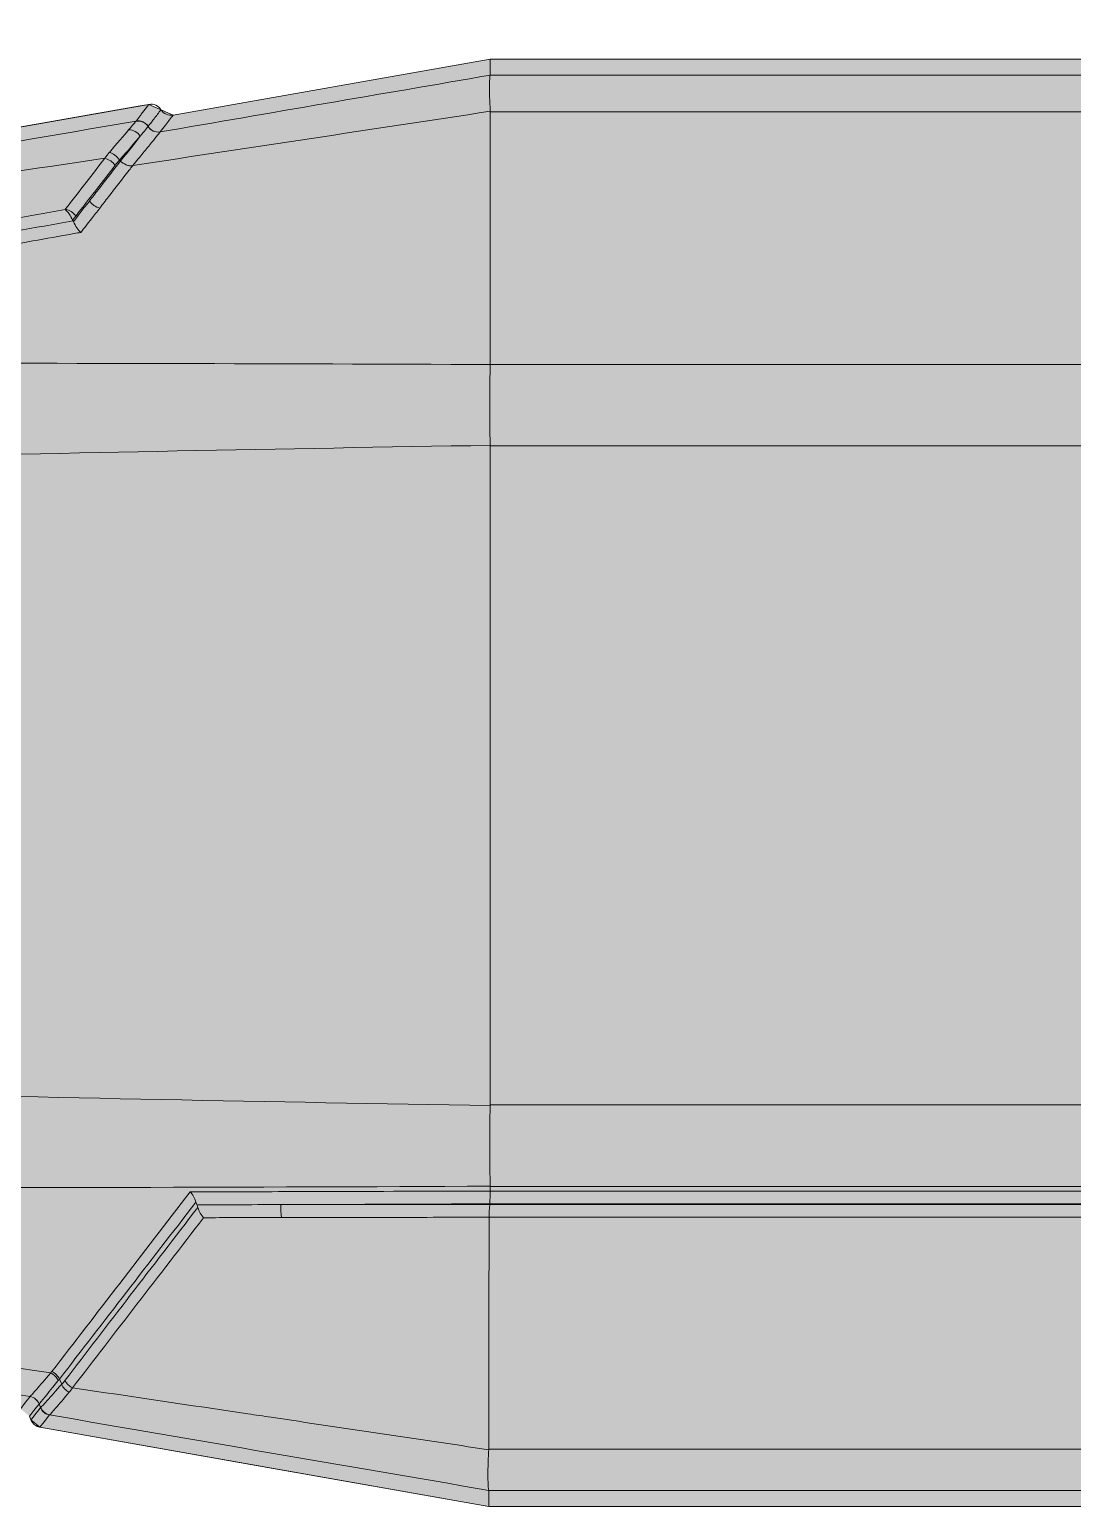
# Model space of a CAD drawing. Header units: millimetres. Extents: x 3.9 to 31.7, y 0.8 to 5.9.
# Drawn here: x 7.11 to 10.74, y 0.8 to 5.94 of the extents above; entities that cross this region are included whole.
import ezdxf

# ---------------------------------------------------------------- set-up
doc = ezdxf.new("R2010")
doc.units = ezdxf.units.MM
doc.layers.add('di', color=7, linetype='Continuous')
doc.layers.add('xian', color=250, linetype='Continuous')

# ---------------------------------------------------------------- blocks, each defined once
blk = doc.blocks.new('CU-AI$CU - AL')
at = {"layer": 'di', "lineweight": 0, "true_color": 0xffffff}
h = blk.add_hatch(color=7, dxfattribs=at)
h.dxf.hatch_style = 1
h.paths.add_polyline_path([(-53.827, -6.61), (-50.392, -6.73), (-50.227, -6.587), (-49.027, -6.587), (-49.027, -6.623), (-49.015, -6.683), (-48.995, -6.719), (-48.965, -6.75), (-48.932, -6.77), (-48.873, -6.783), (-46.1, -6.88), (-45.548, -7.128), (-45.327, -7.679), (-45.327, -8.082), (-45.162, -8.278), (-39.656, -9.249), (-39.329, -9.103), (-35.047, -9.859), (-22.236, -9.859), (-22.225, -9.859), (-22.217, -9.86), (-22.206, -9.862), (-22.198, -9.863), (-22.189, -9.866), (-22.183, -9.868), (-22.178, -9.869), (-22.171, -9.872), (-22.166, -9.875), (-22.159, -9.878), (-22.153, -9.882), (-22.147, -9.886), (-22.141, -9.89), (-22.135, -9.894), (-22.131, -9.899), (-22.125, -9.903), (-22.121, -9.908), (-22.117, -9.912), (-22.113, -9.916), (-22.109, -9.922), (-22.106, -9.925), (-22.104, -9.929), (-22.101, -9.933), (-21.942, -10.185), (-21.919, -10.213), (-21.909, -10.222), (-21.889, -10.239), (-21.876, -10.244), (-21.844, -10.255), (-21.807, -10.259), (-5.714, -10.259), (-5.687, -10.257), (-5.667, -10.252), (-5.645, -10.243), (-5.616, -10.225), (-5.597, -10.208), (-5.58, -10.186), (-5.57, -10.168), (-5.436, -9.885), (-4.567, -9.336), (4.913, -9.336), (5.782, -9.885), (5.916, -10.168), (5.935, -10.198), (5.951, -10.216), (5.975, -10.234), (5.993, -10.245), (6.02, -10.254), (6.06, -10.259), (22.153, -10.259), (22.18, -10.257), (22.195, -10.254), (22.217, -10.246), (22.238, -10.235), (22.26, -10.218), (22.274, -10.204), (22.288, -10.185), (22.446, -9.931), (22.456, -9.92), (22.477, -9.898), (22.498, -9.883), (22.521, -9.871), (22.543, -9.863), (22.563, -9.86), (22.582, -9.859), (35.393, -9.859), (39.675, -9.103), (40.002, -9.249), (45.508, -8.278), (45.673, -8.082), (45.673, -7.679), (45.893, -7.128), (46.446, -6.88), (49.219, -6.78), (49.245, -6.78), (49.269, -6.773), (49.293, -6.762), (49.315, -6.747), (49.335, -6.727), (49.35, -6.706), (49.363, -6.68), (49.37, -6.654), (49.373, -6.629), (49.373, -6.587), (50.573, -6.587), (50.738, -6.73), (54.173, -6.61), (54.173, 6.236), (50.738, 6.356), (50.573, 6.213), (49.373, 6.213), (49.373, 6.26), (49.37, 6.278), (49.366, 6.296), (49.355, 6.321), (49.341, 6.345), (49.328, 6.36), (49.31, 6.376), (49.283, 6.393), (49.263, 6.401), (49.242, 6.406), (49.219, 6.409), (46.446, 6.505), (45.893, 6.754), (45.673, 7.305), (45.673, 7.504), (45.508, 7.7), (41.736, 8.366), (41.614, 8.466), (41.595, 8.515), (41.474, 8.615), (35.41, 9.684), (22.385, 9.684), (22.367, 9.683), (22.356, 9.682), (22.34, 9.678), (22.324, 9.672), (22.314, 9.668), (22.296, 9.657), (22.284, 9.649), (22.273, 9.639), (22.264, 9.63), (22.258, 9.622), (22.199, 9.546), (22.194, 9.539), (22.188, 9.533), (22.181, 9.526), (22.173, 9.519), (22.166, 9.514), (22.159, 9.509), (22.152, 9.505), (22.143, 9.5), (22.136, 9.497), (22.125, 9.493), (22.117, 9.49), (22.108, 9.488), (22.095, 9.486), (22.073, 9.484), (8.362, 9.484), (8.356, 9.484), (8.34, 9.483), (8.327, 9.48), (8.315, 9.477), (8.299, 9.471), (8.282, 9.462), (8.117, 9.366), (8.101, 9.355), (8.092, 9.349), (8.081, 9.338), (8.071, 9.325), (8.064, 9.316), (8.059, 9.307), (7.978, 9.164), (7.629, 8.961), (-7.283, 8.961), (-7.632, 9.164), (-7.713, 9.307), (-7.725, 9.325), (-7.733, 9.336), (-7.74, 9.342), (-7.749, 9.351), (-7.758, 9.358), (-7.771, 9.366), (-7.936, 9.462), (-7.938, 9.464), (-7.946, 9.468), (-7.956, 9.472), (-7.962, 9.475), (-7.973, 9.478), (-7.983, 9.48), (-7.99, 9.482), (-8.001, 9.483), (-8.006, 9.484), (-8.016, 9.484), (-21.727, 9.484), (-21.73, 9.484), (-21.745, 9.485), (-21.755, 9.487), (-21.767, 9.489), (-21.774, 9.491), (-21.783, 9.494), (-21.795, 9.499), (-21.804, 9.504), (-21.814, 9.51), (-21.823, 9.516), (-21.834, 9.525), (-21.84, 9.531), (-21.847, 9.538), (-21.853, 9.546), (-21.912, 9.622), (-21.919, 9.63), (-21.926, 9.638), (-21.935, 9.646), (-21.944, 9.653), (-21.951, 9.658), (-21.96, 9.663), (-21.971, 9.669), (-21.986, 9.675), (-21.997, 9.679), (-22.007, 9.681), (-22.017, 9.683), (-22.026, 9.684), (-22.033, 9.684), (-22.039, 9.684), (-35.064, 9.684), (-41.128, 8.615), (-41.249, 8.515), (-41.268, 8.466), (-41.39, 8.366), (-45.162, 7.7), (-45.327, 7.504), (-45.327, 7.305), (-45.548, 6.754), (-46.087, 6.505), (-46.1, 6.505), (-48.873, 6.409), (-48.886, 6.408), (-48.924, 6.398), (-48.948, 6.387), (-48.982, 6.36), (-48.995, 6.344), (-49.012, 6.317), (-49.022, 6.288), (-49.026, 6.267), (-49.027, 6.249), (-49.027, 6.213), (-50.227, 6.213), (-50.392, 6.356), (-53.827, 6.236)])
at = {"layer": 'di', "color": 18, "lineweight": 0, "true_color": 0x000000}
for points in [[(22.385, 9.684), (35.41, 9.684), (41.474, 8.615), (41.595, 8.515), (41.614, 8.466)], [(45.508, -8.278), (40.002, -9.249), (39.675, -9.103), (35.393, -9.859), (22.582, -9.859)]]:
    blk.add_lwpolyline(points, dxfattribs=at)
at = {"layer": 'xian', "color": 18, "lineweight": 0, "true_color": 0x000000}
for p, q in [((35.41, 9.684), (22.385, 9.684)), ((35.41, 9.468), (22.487, 9.468)), ((8.4, 8.909), (35.414, 8.909)), ((41.614, 8.466), (41.595, 8.515)), ((41.466, 8.349), (41.485, 8.299)), ((41.18, 8.035), (41.21, 7.964)), ((35.407, 5.795), (35.407, 5.779)), ((-35.061, 5.779), (35.407, 5.779)), ((35.4, 5.605), (-35.054, 5.605)), ((-35.053, 5.599), (35.399, 5.599)), ((35.4, 5.605), (35.399, 5.599)), ((35.399, 5.598), (35.399, 5.599)), ((35.4, 5.605), (35.4, 5.606)), ((35.407, 5.779), (35.407, 5.779)), ((35.393, 5.426), (-35.047, 5.426)), ((35.393, 5.425), (35.393, 5.363)), ((-35.047, 5.363), (35.393, 5.363)), ((35.393, 4.262), (-35.047, 4.262)), ((35.393, 4.262), (35.393, -4.637)), ((35.393, -4.637), (19.906, -4.637)), ((20.568, -5.738), (35.393, -5.738)), ((35.393, -9.146), (35.393, -5.738)), ((41.129, -7.836), (41.133, -7.83)), ((40.22, -8.423), (40.219, -8.424)), ((40.398, -8.497), (40.387, -8.481)), ((35.393, -9.146), (22.185, -9.146)), ((39.675, -9.103), (35.393, -9.859)), ((22.48, -9.643), (35.393, -9.643)), ((35.393, -9.643), (35.393, -9.859)), ((22.582, -9.859), (35.393, -9.859))]:
    blk.add_line(p, q, dxfattribs=at)
at = {"layer": 'xian', "color": 18, "lineweight": 0, "true_color": 0x000000, "flags": 128}
for points in [[(35.41, 9.468), (35.41, 9.576), (35.41, 9.684)], [(41.474, 8.615), (38.479, 9.143), (35.41, 9.684)], [(35.414, 8.909), (35.413, 8.294), (35.41, 7.205), (35.407, 5.795)], [(41.474, 8.615), (41.417, 8.542), (41.345, 8.449)], [(41.466, 8.349), (41.485, 8.374), (41.524, 8.424), (41.56, 8.47), (41.563, 8.474), (41.595, 8.515)], [(41.614, 8.466), (41.595, 8.441), (41.556, 8.39), (41.521, 8.345), (41.491, 8.307), (41.486, 8.3)], [(41.607, 8.2), (41.663, 8.273), (41.736, 8.366)], [(45.508, -8.278), (42.96, -8.728), (40.121, -9.228), (40.002, -9.249)]]:
    blk.add_lwpolyline(points, dxfattribs=at)
at = {"layer": 'xian', "color": 18, "lineweight": 0, "true_color": 0x000000}
for centre, radius, start, end in [((41.314, 8.29), 0.16, 20.9067, 79.631), ((41.635, 8.358), 0.16, 201.0873, 259.7398), ((40.95, 7.896), 0.204, 24.6769, 65.6599), ((41.412, 8.068), 0.204, 204.5139, 245.5633), ((37.522, 5.668), 0.699, 355.114, 9.5056), ((41.193, -7.595), 0.249, 215.652, 255.1258), ((40.601, -8.092), 0.253, 36.0758, 74.9321), ((40.664, -8.273), 0.257, 216.3581, 254.781), ((39.878, -9.035), 0.16, 32.1334, 99.9024), ((40.149, -8.866), 0.16, 212.1229, 279.9131), ((40.149, -8.864), 0.16, 212.1996, 279.9628), ((40.271, -8.727), 0.177, 211.195, 271.5021)]:
    blk.add_arc(centre, radius, start, end, dxfattribs=at)
for centre, start_param, end_param in [((44.935, 4.262), 3.136954, 3.141593), ((44.935, -4.637), 3.141593, 3.146231)]:
    blk.add_ellipse(centre, major_axis=(9.542, 0), ratio=0.167678, start_param=start_param, end_param=end_param, dxfattribs=at)
for points in [[(35.411, 9.467), (35.411, 9.468), (35.41, 9.468), (35.41, 9.468)], [(41.343, 8.448), (39.364, 8.789), (37.387, 9.129), (35.411, 9.467)], [(35.414, 8.909), (35.414, 8.912), (35.414, 8.915), (35.414, 8.918)], [(41.595, 8.515), (41.575, 8.567), (41.528, 8.606), (41.474, 8.615)], [(41.345, 8.449), (41.344, 8.449), (41.344, 8.448), (41.343, 8.448)], [(41.466, 8.349), (41.446, 8.4), (41.399, 8.44), (41.345, 8.449)], [(41.606, 8.199), (41.552, 8.209), (41.505, 8.248), (41.485, 8.299)], [(41.606, 8.199), (41.606, 8.199), (41.607, 8.2), (41.607, 8.2)], [(45.358, 7.55), (44.106, 7.768), (42.856, 7.984), (41.607, 8.2)], [(41.034, 8.082), (40.464, 7.342), (39.874, 6.576), (39.263, 5.785)], [(39.341, 5.646), (39.96, 6.451), (40.558, 7.229), (41.135, 7.981)], [(41.078, 8.141), (41.063, 8.123), (41.048, 8.103), (41.034, 8.082)], [(41.079, 8.142), (41.124, 8.121), (41.163, 8.079), (41.18, 8.034)], [(41.21, 7.964), (40.618, 7.196), (40.004, 6.4), (39.367, 5.576)], [(39.446, 5.437), (40.091, 6.275), (40.713, 7.083), (41.312, 7.863)], [(41.312, 7.863), (41.268, 7.883), (41.229, 7.922), (41.21, 7.964)], [(41.312, 7.863), (41.317, 7.869), (41.323, 7.876), (41.328, 7.882)], [(41.328, 7.882), (42.659, 7.681), (43.992, 7.48), (45.325, 7.278)], [(39.341, 5.646), (39.326, 5.7), (39.296, 5.751), (39.263, 5.785)], [(35.393, 5.426), (35.394, 5.471), (35.394, 5.541), (35.399, 5.598)], [(35.4, 5.606), (35.406, 5.663), (35.406, 5.733), (35.407, 5.779)], [(39.354, 5.611), (39.349, 5.622), (39.344, 5.634), (39.341, 5.646)], [(39.367, 5.576), (39.364, 5.589), (39.359, 5.6), (39.354, 5.611)], [(35.393, 5.426), (35.393, 5.426), (35.393, 5.425), (35.393, 5.425)], [(39.367, 5.576), (39.382, 5.522), (39.413, 5.47), (39.446, 5.437)], [(35.393, 5.36), (38.653, 5.374), (41.91, 5.384), (45.162, 5.375)], [(35.393, 5.36), (35.393, 5.361), (35.393, 5.362), (35.393, 5.363)], [(44.274, 4.091), (41.314, 4.164), (38.353, 4.222), (35.393, 4.27)], [(43.844, -4.476), (41.027, -4.544), (38.21, -4.599), (35.393, -4.644)], [(35.393, -5.738), (35.393, -5.737), (35.393, -5.736), (35.393, -5.735)], [(35.393, -5.735), (38.229, -5.747), (41.064, -5.755), (43.894, -5.752)], [(44.148, -7.119), (43.107, -7.304), (42.067, -7.49), (41.027, -7.675)], [(41.133, -7.83), (42.197, -7.64), (43.261, -7.449), (44.326, -7.257)], [(41.022, -7.664), (40.995, -7.606), (40.955, -7.55), (40.922, -7.519)], [(41.022, -7.664), (41.023, -7.668), (41.025, -7.671), (41.027, -7.675)], [(41.027, -7.675), (41.029, -7.678), (41.031, -7.682), (41.033, -7.686)], [(41.033, -7.686), (41.06, -7.744), (41.1, -7.8), (41.133, -7.83)], [(40.597, -8.521), (42.17, -8.288), (43.743, -8.055), (45.319, -7.82)], [(40.176, -9.023), (41.902, -8.726), (43.628, -8.428), (45.357, -8.128)], [(40.219, -8.424), (38.609, -8.667), (37.001, -8.911), (35.393, -9.155)], [(40.119, -8.818), (40.187, -8.733), (40.282, -8.613), (40.387, -8.481)], [(40.398, -8.497), (40.288, -8.623), (40.19, -8.736), (40.119, -8.818)], [(40.536, -8.6), (40.486, -8.588), (40.43, -8.546), (40.398, -8.497)], [(40.276, -8.904), (40.341, -8.827), (40.433, -8.721), (40.536, -8.6)], [(39.85, -8.877), (38.364, -9.133), (36.878, -9.388), (35.393, -9.642)], [(39.85, -8.877), (39.85, -8.877), (39.85, -8.877), (39.85, -8.877)], [(40.013, -8.95), (40.013, -8.95), (40.013, -8.951), (40.013, -8.951)], [(40.014, -8.95), (40.014, -8.95), (40.013, -8.95), (40.013, -8.95)], [(40.177, -9.022), (40.186, -9.009), (40.22, -8.968), (40.276, -8.904)], [(35.393, -9.155), (35.393, -9.152), (35.393, -9.149), (35.393, -9.146)], [(39.675, -9.103), (39.738, -9.092), (39.805, -9.122), (39.839, -9.176)], [(40.176, -9.023), (40.176, -9.023), (40.177, -9.023), (40.177, -9.023)], [(40.177, -9.023), (40.177, -9.023), (40.177, -9.022), (40.177, -9.022)], [(39.839, -9.176), (39.872, -9.231), (39.939, -9.26), (40.002, -9.249)], [(35.393, -9.642), (35.393, -9.643), (35.393, -9.643), (35.393, -9.643)]]:
    blk.add_open_spline(points, degree=3, dxfattribs=at)
for points, knots in [([(35.414, 8.918), (35.418, 9), (35.421, 9.072), (35.424, 9.202), (35.425, 9.258), (35.423, 9.399), (35.418, 9.454), (35.411, 9.467)], [0, 0, 0, 0, 0.25, 0.25, 0.5, 0.5, 1, 1, 1, 1]), ([(35.414, 8.918), (36.393, 8.772), (37.372, 8.626), (38.351, 8.48), (38.456, 8.465), (38.561, 8.449), (38.666, 8.433), (39.455, 8.316), (40.244, 8.199), (41.034, 8.082)], [0, 0, 0, 0, 0.003753137, 0.003753137, 0.003753137, 0.004156574, 0.004156574, 0.004156574, 0.007181168, 0.007181168, 0.007181168, 0.007181168]), ([(41.343, 8.448), (41.334, 8.439), (41.305, 8.407), (41.213, 8.301), (41.153, 8.23), (41.079, 8.142)], [0, 0, 0, 0, 0.5, 0.5, 1, 1, 1, 1]), ([(41.18, 8.034), (41.258, 8.122), (41.322, 8.196), (41.421, 8.304), (41.453, 8.337), (41.464, 8.347)], [0, 0, 0, 0, 0.5, 0.5, 1, 1, 1, 1]), ([(41.485, 8.299), (41.477, 8.29), (41.449, 8.257), (41.36, 8.147), (41.3, 8.073), (41.227, 7.983)], [0, 0, 0, 0, 0.5, 0.5, 1, 1, 1, 1]), ([(41.328, 7.882), (41.405, 7.972), (41.469, 8.045), (41.565, 8.156), (41.596, 8.189), (41.606, 8.199)], [0, 0, 0, 0, 0.5, 0.5, 1, 1, 1, 1]), ([(41.464, 8.347), (41.465, 8.348), (41.465, 8.349), (41.466, 8.349), (41.466, 8.349), (41.466, 8.349), (41.466, 8.349)], [0, 0, 0, 0, 0.0000430798, 0.0000430798, 0.0000430798, 0.0000431398, 0.0000431398, 0.0000431398, 0.0000431398]), ([(41.486, 8.3), (41.486, 8.3), (41.485, 8.299), (41.485, 8.299), (41.485, 8.299), (41.485, 8.299), (41.485, 8.299)], [0, 0, 0, 0, 0.00001629611, 0.00001629611, 0.00001629611, 0.00001635611, 0.00001635611, 0.00001635611, 0.00001635611]), ([(41.135, 7.981), (41.15, 8), (41.165, 8.018), (41.18, 8.035), (41.18, 8.035), (41.18, 8.035), (41.18, 8.035)], [0, 0, 0, 0, 0.000134472, 0.000134472, 0.000134472, 0.000134532, 0.000134532, 0.000134532, 0.000134532]), ([(41.227, 7.983), (41.221, 7.977), (41.216, 7.971), (41.21, 7.964), (41.21, 7.964), (41.21, 7.964), (41.21, 7.964)], [0, 0, 0, 0, 0.00004837328, 0.00004837328, 0.00004837328, 0.00004843328, 0.00004843328, 0.00004843328, 0.00004843328]), ([(39.263, 5.785), (39.122, 5.785), (38.98, 5.784), (38.838, 5.784), (38.629, 5.784), (38.42, 5.784), (38.211, 5.783)], [0, 0, 0, 0, 0.000541987, 0.000541987, 0.000541987, 0.001342194, 0.001342194, 0.001342194, 0.001342194]), ([(38.218, 5.608), (38.173, 5.608), (38.128, 5.608), (38.082, 5.608), (37.88, 5.607), (37.677, 5.606), (37.475, 5.606), (36.783, 5.603), (36.091, 5.601), (35.399, 5.598)], [0.001519467, 0.001519467, 0.001519467, 0.001519467, 0.001691885, 0.001691885, 0.001691885, 0.002466038, 0.002466038, 0.002466038, 0.005107544, 0.005107544, 0.005107544, 0.005107544]), ([(35.4, 5.606), (35.501, 5.606), (35.602, 5.606), (35.704, 5.606), (36.054, 5.607), (36.404, 5.607), (36.755, 5.607), (36.957, 5.607), (37.16, 5.607), (37.363, 5.608), (37.648, 5.608), (37.933, 5.608), (38.218, 5.608)], [0.000000013, 0.000000013, 0.000000013, 0.000000013, 0.000386506, 0.000386506, 0.000386506, 0.001724638, 0.001724638, 0.001724638, 0.002499246, 0.002499246, 0.002499246, 0.003588194, 0.003588194, 0.003588194, 0.003588194]), ([(38.211, 5.783), (37.926, 5.783), (37.641, 5.782), (37.356, 5.782), (37.154, 5.782), (36.951, 5.781), (36.748, 5.781), (36.301, 5.78), (35.854, 5.78), (35.407, 5.779)], [0.00134221, 0.00134221, 0.00134221, 0.00134221, 0.002431097, 0.002431097, 0.002431097, 0.003205665, 0.003205665, 0.003205665, 0.004914589, 0.004914589, 0.004914589, 0.004914589]), ([(38.218, 5.608), (38.427, 5.609), (38.637, 5.609), (38.846, 5.61), (39.015, 5.61), (39.185, 5.611), (39.354, 5.611)], [0, 0, 0, 0, 0.000800255, 0.000800255, 0.000800255, 0.001447917, 0.001447917, 0.001447917, 0.001447917]), ([(35.393, 5.425), (36.089, 5.427), (36.786, 5.429), (37.482, 5.431), (37.685, 5.432), (37.888, 5.432), (38.09, 5.433), (38.533, 5.434), (38.976, 5.435), (39.419, 5.437), (39.428, 5.437), (39.437, 5.437), (39.446, 5.437)], [0, 0, 0, 0, 0.002658156, 0.002658156, 0.002658156, 0.003432388, 0.003432388, 0.003432388, 0.005124457, 0.005124457, 0.005124457, 0.00515807, 0.00515807, 0.00515807, 0.00515807]), ([(35.393, 5.36), (35.397, 5.213), (35.4, 5.045), (35.401, 4.668), (35.398, 4.473), (35.393, 4.27)], [0, 0, 0, 0, 0.5, 0.5, 1, 1, 1, 1]), ([(35.393, -4.644), (35.398, -4.847), (35.401, -5.042), (35.4, -5.418), (35.397, -5.588), (35.393, -5.735)], [0, 0, 0, 0, 0.5, 0.5, 1, 1, 1, 1]), ([(43.971, -6.98), (43.847, -7.001), (43.724, -7.023), (43.6, -7.045), (43.253, -7.107), (42.906, -7.168), (42.559, -7.229), (42.386, -7.26), (42.212, -7.291), (42.039, -7.321), (41.681, -7.385), (41.323, -7.448), (40.966, -7.512), (40.951, -7.514), (40.936, -7.517), (40.922, -7.519)], [0, 0, 0, 0, 0.000470857, 0.000470857, 0.000470857, 0.001794309, 0.001794309, 0.001794309, 0.002455926, 0.002455926, 0.002455926, 0.003821929, 0.003821929, 0.003821929, 0.003877904, 0.003877904, 0.003877904, 0.003877904]), ([(40.922, -7.519), (40.9, -7.548), (40.878, -7.576), (40.856, -7.604), (40.83, -7.638), (40.804, -7.671), (40.777, -7.705), (40.74, -7.753), (40.703, -7.8), (40.666, -7.848)], [-0.0001675061, -0.0001675061, -0.0001675061, -0.0001675061, 0, 0, 0, 0.0001996455, 0.0001996455, 0.0001996455, 0.0004808345, 0.0004808345, 0.0004808345, 0.0004808345]), ([(40.99, -7.741), (40.967, -7.77), (40.945, -7.799), (40.922, -7.829), (40.852, -7.918), (40.782, -8.009), (40.711, -8.099), (40.627, -8.208), (40.542, -8.316), (40.457, -8.426)], [0, 0, 0, 0, 0.000173647, 0.000173647, 0.000173647, 0.000705992, 0.000705992, 0.000705992, 0.001343289, 0.001343289, 0.001343289, 0.001343289]), ([(40.805, -7.943), (40.842, -7.896), (40.879, -7.848), (40.916, -7.8), (40.951, -7.755), (40.986, -7.71), (41.021, -7.665), (41.021, -7.664), (41.021, -7.664), (41.022, -7.664)], [0, 0, 0, 0, 0.0002812933, 0.0002812933, 0.0002812933, 0.000549396, 0.000549396, 0.000549396, 0.0005511659, 0.0005511659, 0.0005511659, 0.0005511659]), ([(41.033, -7.686), (41.025, -7.696), (41.017, -7.706), (41.009, -7.716), (41.003, -7.724), (40.996, -7.733), (40.99, -7.741)], [0.0000012095, 0.0000012095, 0.0000012095, 0.0000012095, 0.0000610459, 0.0000610459, 0.0000610459, 0.0001101536, 0.0001101536, 0.0001101536, 0.0001101536]), ([(40.666, -7.848), (40.627, -7.899), (40.588, -7.949), (40.549, -8), (40.456, -8.119), (40.363, -8.239), (40.27, -8.359), (40.253, -8.381), (40.237, -8.402), (40.22, -8.423)], [0, 0, 0, 0, 0.000296848, 0.000296848, 0.000296848, 0.000996404, 0.000996404, 0.000996404, 0.001120128, 0.001120128, 0.001120128, 0.001120128]), ([(40.387, -8.482), (40.387, -8.482), (40.387, -8.482), (40.387, -8.482), (40.395, -8.473), (40.402, -8.464), (40.409, -8.454), (40.502, -8.334), (40.595, -8.214), (40.687, -8.095), (40.727, -8.044), (40.766, -7.994), (40.805, -7.943)], [-0.00000006, -0.00000006, -0.00000006, -0.00000006, 0, 0, 0, 0.000053434, 0.000053434, 0.000053434, 0.000753264, 0.000753264, 0.000753264, 0.001050225, 0.001050225, 0.001050225, 0.001050225]), ([(40.597, -8.521), (40.682, -8.412), (40.766, -8.303), (40.85, -8.195), (40.944, -8.075), (41.036, -7.955), (41.129, -7.836)], [0, 0, 0, 0, 0.000637509, 0.000637509, 0.000637509, 0.001343734, 0.001343734, 0.001343734, 0.001343734]), ([(40.219, -8.424), (40.169, -8.484), (40.123, -8.54), (40.037, -8.644), (39.999, -8.692), (39.933, -8.772), (39.906, -8.806), (39.867, -8.855), (39.855, -8.871), (39.85, -8.877)], [0, 0, 0, 0, 0.25, 0.25, 0.5, 0.5, 0.75, 0.75, 1, 1, 1, 1]), ([(40.22, -8.423), (40.226, -8.419), (40.235, -8.418), (40.251, -8.418), (40.258, -8.418), (40.281, -8.422), (40.297, -8.427), (40.34, -8.446), (40.366, -8.463), (40.387, -8.481)], [0, 0, 0, 0, 0.125, 0.125, 0.25, 0.25, 0.5, 0.5, 1, 1, 1, 1]), ([(40.457, -8.426), (40.438, -8.45), (40.419, -8.474), (40.398, -8.497), (40.398, -8.497), (40.398, -8.497), (40.398, -8.497)], [0, 0, 0, 0, 0.0001428178, 0.0001428178, 0.0001428178, 0.0001428778, 0.0001428778, 0.0001428778, 0.0001428778]), ([(40.536, -8.6), (40.537, -8.6), (40.537, -8.599), (40.538, -8.598), (40.558, -8.574), (40.578, -8.548), (40.597, -8.521)], [0, 0, 0, 0, 0.0000040679, 0.0000040679, 0.0000040679, 0.0001575261, 0.0001575261, 0.0001575261, 0.0001575261]), ([(39.85, -8.877), (39.826, -8.908), (39.802, -8.939), (39.778, -8.97), (39.744, -9.015), (39.71, -9.059), (39.675, -9.103)], [0.000008092, 0.000008092, 0.000008092, 0.000008092, 0.001800862, 0.001800862, 0.001800862, 0.004381054, 0.004381054, 0.004381054, 0.004381054]), ([(40.013, -8.951), (40.008, -8.958), (40.002, -8.965), (39.997, -8.972), (39.975, -8.999), (39.954, -9.027), (39.933, -9.055), (39.901, -9.095), (39.87, -9.136), (39.839, -9.176)], [0, 0, 0, 0, 0.0004, 0.0004, 0.0004, 0.002, 0.002, 0.002, 0.004354914, 0.004354914, 0.004354914, 0.004354914]), ([(39.85, -8.877), (39.882, -8.872), (39.915, -8.876), (39.973, -8.903), (39.998, -8.925), (40.015, -8.952)], [0, 0, 0, 0, 0.5, 0.5, 1, 1, 1, 1]), ([(40.013, -8.95), (40.03, -8.977), (40.055, -8.998), (40.113, -9.024), (40.146, -9.028), (40.177, -9.023)], [0, 0, 0, 0, 0.5, 0.5, 1, 1, 1, 1]), ([(40.119, -8.818), (40.09, -8.855), (40.066, -8.884), (40.03, -8.929), (40.018, -8.943), (40.014, -8.95)], [0, 0, 0, 0, 0.5, 0.5, 1, 1, 1, 1]), ([(35.393, -9.155), (35.4, -9.3), (35.404, -9.415), (35.403, -9.583), (35.399, -9.631), (35.393, -9.642)], [0, 0, 0, 0, 0.5, 0.5, 1, 1, 1, 1]), ([(40.002, -9.249), (40.013, -9.235), (40.023, -9.222), (40.034, -9.208), (40.058, -9.177), (40.081, -9.146), (40.105, -9.116), (40.111, -9.109), (40.116, -9.101), (40.122, -9.094), (40.14, -9.071), (40.158, -9.047), (40.176, -9.023)], [0, 0, 0, 0, 0.000799997, 0.000799997, 0.000799997, 0.002575303, 0.002575303, 0.002575303, 0.002990836, 0.002990836, 0.002990836, 0.004350608, 0.004350608, 0.004350608, 0.004350608])]:
    blk.add_open_spline(points, degree=3, knots=knots, dxfattribs=at)
blk = doc.blocks.new('CU-AI')
at = {"xscale": 0.2575510235454518, "yscale": 0.2575510235454518, "zscale": 0.2575510235454518, "rotation": 180}
blk.add_blockref('CU-AI$CU - AL', (17.8286, 3.2961), dxfattribs=at)

msp = doc.modelspace()

# ---------------------------------------------------------------- block references
msp.add_blockref('CU-AI', (0, 0))

doc.saveas('drawing.dxf')
